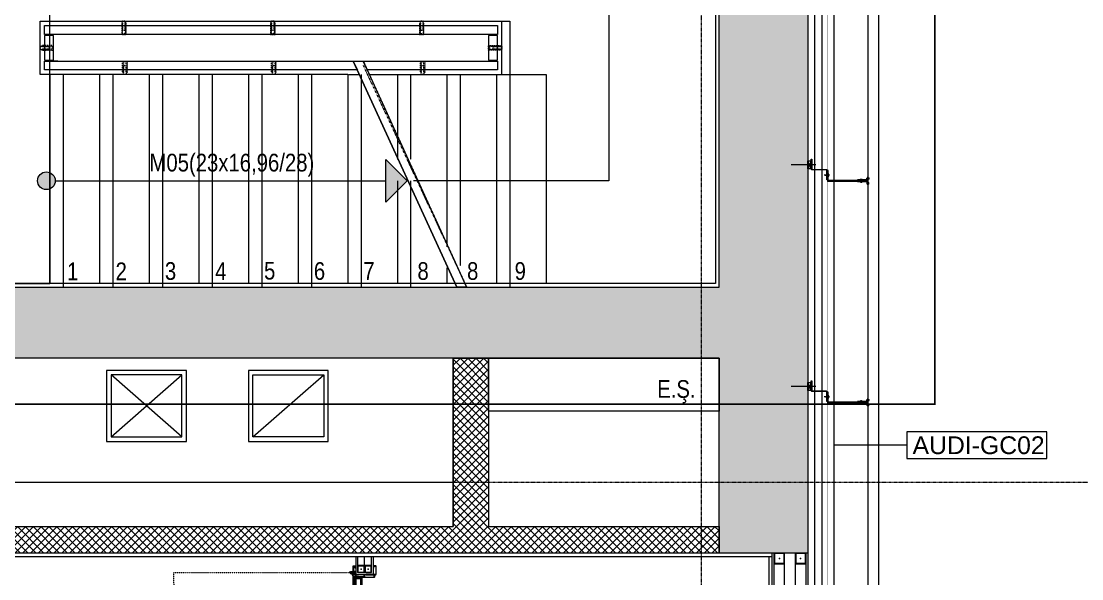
# Model space of a CAD drawing. Extents: x -1439 to 23780, y -1362 to 4476.
# Drawn here: x 10284 to 10882, y 2351 to 2665 of the extents above; entities that cross this region are included whole.
import ezdxf
from ezdxf.enums import TextEntityAlignment as Align

# ---------------------------------------------------------------- set-up
doc = ezdxf.new("R2010")
doc.units = 0
doc.header["$MEASUREMENT"] = 0
for name, pattern in [('Audi$0$DASHDOT2', [0.5, 0.25, -0.125, 0, -0.125]), ('Audi$0$DOT2', [0.125, 0, -0.125]), ('Audi$0$HIDDEN', [0.375, 0.25, -0.125]), ('Audi$0$HIDDEN2', [4.7625, 3.175, -1.5875])]:
    doc.linetypes.add(name, pattern=pattern)
doc.layers.get('0').update_dxf_attribs({"color": 9, "lineweight": 9})
for name, color, linetype, lineweight in [('Audi$0$00', 8, 'Continuous', 9), ('Audi$0$01', 8, 'Continuous', 9), ('Audi$0$06B', 8, 'Continuous', 9), ('Audi$0$06C', 8, 'Continuous', 9), ('Audi$0$06D', 8, 'Continuous', 9), ('Audi$0$09W', 8, 'Continuous', 9), ('Audi$0$10', 8, 'Continuous', 9), ('Audi$0$11', 8, 'Continuous', 9), ('Audi$0$14', 8, 'Continuous', 9), ('Audi$0$19', 8, 'Continuous', 9), ('Audi$0$19D', 8, 'Audi$0$DOT2', 9), ('Audi$0$20', 8, 'Audi$0$DOT2', 9), ('Audi$0$21', 8, 'Continuous', 9), ('Audi$0$22', 8, 'Continuous', 9), ('Audi$0$24', 8, 'Audi$0$DASHDOT2', 9), ('Audi$0$33', 8, 'Audi$0$BATTING', 9), ('Audi$0$35', 8, 'Continuous', 9)]:
    doc.layers.add(name, color=color, linetype=linetype, lineweight=lineweight)
doc.styles.add('Audi$0$Arial', font='arial.ttf', dxfattribs={"height": 2.5})
doc.styles.add('Audi$0$MuuM_TEXT-STANDART', font='ARIALN.TTF')
doc.linetypes.add('Audi$0$BATTING', pattern='A,0.0001,-0.1,[134,ltypeshp.shx,S=0.1,R=0,X=-0.1,Y=0],-0.2,[134,ltypeshp.shx,S=0.1,R=180,X=0.1,Y=0],-0.1', length=0.4001)

# ---------------------------------------------------------------- blocks, each defined once
blk = doc.blocks.new('Audi$0$0_wallno')
blk.add_lwpolyline([(-7.84, 1.5), (7.94, 1.5), (7.94, -1.5), (-7.84, -1.5)], close=True)
blk.add_lwpolyline([(7.94, 0), (16.13, 0)])
at = {"style": 'Audi$0$Arial'}
blk.add_attdef('GENISLIK', text='', height=2, dxfattribs=at).set_placement((8.44, 0), align=Align.BOTTOM_LEFT)
blk.add_attdef('DUVARNO', text='', height=2, dxfattribs=at).set_placement((0, 0), align=Align.MIDDLE_CENTER)
blk.add_attdef('YUKSEKLIK', text='', height=2, dxfattribs=at).set_placement((8.44, -0.5), align=Align.TOP_LEFT)
blk = doc.blocks.new('Audi$0$p-lama profili')
at = {"layer": 'Audi$0$20', "linetype": 'Audi$0$HIDDEN', "ltscale": 0.5}
blk.add_lwpolyline([(0.75, -0.45), (-0.75, -0.45), (-0.75, -6.5), (-1.25, -6.5), (-1.25, -0.45), (-1.25, -0.45), (-1.25, 0), (1.25, 0), (1.25, -0.45), (1.25, -0.45), (1.25, -6.5), (0.75, -6.5), (0.75, -0.45)], dxfattribs=at)
blk.add_lwpolyline([(-0.75, -2.5), (0.75, -2.5), (0.75, -7.5), (-0.75, -7.5)], close=True, dxfattribs=at)
blk = doc.blocks.new('Audi$0$gr-p-barel kilitli kapı kolu')
at = {"flags": 128}
for points in [[(-0.9, 0.8), (-0.9, 4.9), (-11.7, 4.9), (-11.7, 6.7), (0.9, 6.7), (0.9, 0.8)], [(-0.8, 5), (0.8, 6.6)]]:
    blk.add_lwpolyline(points, dxfattribs=at)
blk.add_lwpolyline([(-2.75, 0), (-2.75, 0.7), (2.75, 0.7), (2.75, 0)])
blk.add_lwpolyline([(-1.3, 0.7), (1.3, 0.7), (1.3, 0.8), (-1.3, 0.8)], close=True)
blk = doc.blocks.new('Audi$0$prf-scr2')
at = {"linetype": 'Audi$0$DOT2', "ltscale": 10}
blk.add_line((0, 0.19), (0, -1.06), dxfattribs=at)
for p, q in [((0.09, -0.24), (-0.09, -0.2)), ((-0.09, -0.24), (0.09, -0.28)), ((0.09, -0.32), (-0.09, -0.28)), ((-0.09, -0.32), (0.09, -0.36)), ((0.09, -0.4), (-0.09, -0.36)), ((-0.09, -0.4), (0.09, -0.44)), ((0.09, -0.48), (-0.09, -0.44)), ((-0.09, -0.48), (0.09, -0.52)), ((0.09, -0.56), (-0.09, -0.52)), ((-0.09, -0.56), (0.09, -0.6)), ((0.09, -0.64), (-0.09, -0.6)), ((-0.09, -0.64), (0.09, -0.68)), ((0.09, -0.72), (-0.09, -0.68)), ((-0.09, -0.72), (0.09, -0.76)), ((0.06, -0.84), (-0.08, -0.76)), ((-0.07, -0.8), (0.06, -0.84)), ((0.09, -0.17), (0, -0.15)), ((0, -0.18), (0.09, -0.2))]:
    blk.add_line(p, q)
blk.add_lwpolyline([(0.23, 0), (-0.23, 0), (-0.23, -0.01), (-0.12, -0.14), (0.12, -0.14), (0.23, -0.01), (0.23, 0)], close=True)
for points in [[(0.23, -0.01), (-0.23, -0.01)], [(-0.09, -0.14), (-0.09, -0.2), (-0.12, -0.22), (-0.12, -0.23), (-0.09, -0.24), (-0.09, -0.28), (-0.12, -0.3), (-0.12, -0.31), (-0.09, -0.32), (-0.09, -0.36), (-0.12, -0.38), (-0.12, -0.39), (-0.09, -0.4), (-0.09, -0.44), (-0.12, -0.46), (-0.12, -0.46), (-0.09, -0.48), (-0.09, -0.52), (-0.12, -0.54), (-0.12, -0.54), (-0.09, -0.56), (-0.09, -0.6), (-0.12, -0.62), (-0.12, -0.62), (-0.09, -0.64), (-0.09, -0.68), (-0.12, -0.69), (-0.12, -0.7), (-0.09, -0.72), (-0.09, -0.73), (-0.08, -0.76), (-0.1, -0.77), (-0.1, -0.78), (-0.07, -0.8), (-0.01, -0.94), (0, -0.95), (0.01, -0.94), (0.08, -0.76), (0.09, -0.76), (0.12, -0.74), (0.12, -0.73), (0.09, -0.72), (0.09, -0.68), (0.12, -0.66), (0.12, -0.66), (0.09, -0.64), (0.09, -0.6), (0.12, -0.58), (0.12, -0.58), (0.09, -0.56), (0.09, -0.52), (0.12, -0.5), (0.12, -0.5), (0.09, -0.48), (0.09, -0.44), (0.12, -0.43), (0.12, -0.42), (0.09, -0.4), (0.09, -0.36), (0.12, -0.35), (0.12, -0.34), (0.09, -0.32), (0.09, -0.28), (0.12, -0.27), (0.12, -0.26), (0.09, -0.24), (0.09, -0.2), (0.12, -0.19), (0.12, -0.18), (0.09, -0.17), (0.09, -0.14)]]:
    blk.add_lwpolyline(points)
blk = doc.blocks.new('Audi$0$K-SAC-01')
at = {"layer": 'Audi$0$10'}
for points in [[(-4.6, 11.2, -0.414214), (-4.5, 11.3), (-0.1, 11.3, -0.414214), (0, 11.2), (0, 5.9), (0.2, 5.9), (0.2, 11.2, 0.414214), (-0.1, 11.5), (-4.5, 11.5, 0.414214), (-4.8, 11.2), (-4.8, 10.3, 0.414214), (-4.5, 10), (-3.4, 10), (-3.4, 10.2), (-4.5, 10.2, -0.414214), (-4.6, 10.3)], [(0.2, 10.3, -0.414214), (0.5, 10.6), (1.5, 10.6, -0.414214), (1.8, 10.3), (1.8, 3.9, -0.414214), (1.5, 3.6, -0.414214), (1.2, 3.9), (1.2, 4.8), (0.2, 4.8), (0.2, -1.2, -0.414214), (-0.1, -1.5), (-4.5, -1.5, -0.414214), (-4.8, -1.2), (-4.8, -0.3, -0.414214), (-4.5, 0), (-3.4, 0), (-3.4, -0.2), (-4.5, -0.2, 0.414214), (-4.6, -0.3), (-4.6, -1.2, 0.414214), (-4.5, -1.3), (-0.1, -1.3, 0.414214), (0, -1.2), (0, 5), (1.4, 5), (1.4, 3.9, 0.414214), (1.5, 3.8, 0.414214), (1.6, 3.9), (1.6, 10.3, 0.414214), (1.5, 10.4), (0.5, 10.4, 0.414214), (0.4, 10.3), (0.4, 9.4), (0.2, 9.4)], [(99.8, 10.3, 0.414214), (99.5, 10.6), (98.5, 10.6, 0.414214), (98.2, 10.3), (98.2, 3.9, 0.414214), (98.5, 3.6, 0.414214), (98.8, 3.9), (98.8, 4.8), (99.8, 4.8), (99.8, -1.2, 0.414214), (100.1, -1.5), (104.5, -1.5, 0.414214), (104.8, -1.2), (104.8, -0.3, 0.414214), (104.5, 0), (103.4, 0), (103.4, -0.2), (104.5, -0.2, -0.414214), (104.6, -0.3), (104.6, -1.2, -0.414214), (104.5, -1.3), (100.1, -1.3, -0.414214), (100, -1.2), (100, 5), (98.6, 5), (98.6, 3.9, -0.414214), (98.5, 3.8, -0.414214), (98.4, 3.9), (98.4, 10.3, -0.414214), (98.5, 10.4), (99.5, 10.4, -0.414214), (99.6, 10.3), (99.6, 9.4), (99.8, 9.4)], [(104.6, 11.2, 0.414214), (104.5, 11.3), (100.1, 11.3, 0.414214), (100, 11.2), (100, 5.9), (99.8, 5.9), (99.8, 11.2, -0.414214), (100.1, 11.5), (104.5, 11.5, -0.414214), (104.8, 11.2), (104.8, 10.3, -0.414214), (104.5, 10), (103.4, 10), (103.4, 10.2), (104.5, 10.2, 0.414214), (104.6, 10.3)], [(-0.38, -2.01), (1, -1.37), (1, 1.5), (1.2, 1.5), (1.2, -1.5), (-0.27, -2.18, -14.796002)]]:
    blk.add_lwpolyline(points, format="xyb", close=True, dxfattribs=at)
for points in [[(98.8, 0.15), (98.8, 2.15), (99.1, 2.15), (99.1, 3.19), (1.5, 3.19), (1.5, 2.15), (1.8, 2.15), (1.8, 0.15), (1.5, 0.15), (1.5, 1.85), (1.2, 1.85), (1.2, 3.49), (99.4, 3.49), (99.4, 1.85), (99.1, 1.85), (99.1, 0.15)], [(98.8, 2.15), (98.8, 0.15), (99.4, 0.15), (99.4, -1.5), (1.2, -1.5), (1.2, 0.15), (1.8, 0.15), (1.8, 2.15), (2.1, 2.15), (2.1, -0.15), (1.5, -0.15), (1.5, -1.2), (99.1, -1.2), (99.1, -0.15), (98.5, -0.15), (98.5, 2.15), (98.8, 2.15)]]:
    blk.add_lwpolyline(points, dxfattribs=at)
for points in [[(2.1, 3), (8.1, 3), (8.1, -1), (2.1, -1)], [(2.4, 2.7), (7.8, 2.7), (7.8, -0.7), (2.4, -0.7)], [(98.5, 3), (92.5, 3), (92.5, -1), (98.5, -1)], [(98.2, 2.7), (92.8, 2.7), (92.8, -0.7), (98.2, -0.7)]]:
    blk.add_lwpolyline(points, close=True, dxfattribs=at)
blk.add_circle((-0.95, -2.5), 0.55, dxfattribs=at)
at = {"layer": 'Audi$0$20', "linetype": 'Audi$0$HIDDEN'}
for points in [[(-0.2, -1.3), (-0.2, 0), (-1.7, 0), (-1.7, -1.3)], [(-0.4, -1.99), (-0.4, -0.2), (-1.5, -0.2), (-1.5, -1.99)]]:
    blk.add_lwpolyline(points, dxfattribs=at)
at = {"layer": 'Audi$0$20'}
blk.add_lwpolyline([(-0.95, -2.5), (-0.95, -102.85)], dxfattribs=at)
blk.add_arc((-0.95, -2.5), 100.35, 270, 1.51314, dxfattribs=at)
at = {"layer": 'Audi$0$06B'}
blk.add_blockref('Audi$0$gr-p-barel kilitli kapı kolu', (91.4, 3.51), dxfattribs=at)
at = {"layer": 'Audi$0$06B', "xscale": -1, "rotation": 180}
blk.add_blockref('Audi$0$gr-p-barel kilitli kapı kolu', (91.4, -1.51), dxfattribs=at)
at = {"layer": 'Audi$0$10', "xscale": -1, "rotation": 90}
blk.add_blockref('Audi$0$prf-scr2', (1.5, 1), dxfattribs=at)
at = {"layer": 'Audi$0$10', "rotation": 270}
blk.add_blockref('Audi$0$prf-scr2', (99.1, 1.22), dxfattribs=at)
blk = doc.blocks.new('Audi$0$p- alum kaplama profil')
at = {"lineweight": 13}
blk.add_lwpolyline([(7.12, 12.59), (7.12, 26.49)], dxfattribs=at)
at = {"lineweight": 18}
blk.add_lwpolyline([(4.09, 6.16), (-1.41, 6.16), (-1.41, 6.46), (4.09, 6.46, 0.414214), (4.29, 6.66), (4.29, 14.66, -0.414214), (4.79, 15.16), (10.29, 15.16), (10.29, 14.86), (4.79, 14.86, 0.414214), (4.59, 14.66), (4.59, 6.66, -0.414214)], format="xyb", close=True, dxfattribs=at)
at = {"lineweight": 5}
blk.add_lwpolyline([(9.44, 15.16), (4.79, 15.16), (4.79, 17.16), (9.44, 17.16)], close=True, dxfattribs=at)
for points in [[(4.79, 15.16), (9.44, 17.16)], [(9.44, 15.16), (4.79, 17.16)]]:
    blk.add_lwpolyline(points, dxfattribs=at)
blk.add_lwpolyline([(-2.06, 5.56), (-2.06, -2.34), (-2.06, -15.69), (-1.66, -15.69), (-1.66, -2.34), (-1.66, 5.56), (-1.66, 5.56), (-1.66, 5.57), (-1.66, 5.57), (-1.66, 5.58), (-1.66, 5.58), (-1.65, 5.59), (-1.65, 5.59), (-1.65, 5.59), (-1.65, 5.6), (-1.65, 5.6), (-1.64, 5.61), (-1.64, 5.61), (-1.64, 5.62), (-1.64, 5.62), (-1.63, 5.62), (-1.63, 5.63), (-1.63, 5.63), (-1.62, 5.63), (-1.62, 5.64), (-1.61, 5.64), (-1.61, 5.64), (-1.61, 5.64), (-1.6, 5.65), (-1.6, 5.65), (-1.59, 5.65), (-1.59, 5.65), (-1.58, 5.65), (-1.58, 5.65), (-1.57, 5.66), (-1.57, 5.66), (-1.56, 5.66), (-1.56, 5.66), (3.94, 5.66), (3.94, 6.06), (-1.56, 6.06), (-1.58, 6.06), (-1.61, 6.05), (-1.63, 6.05), (-1.66, 6.05), (-1.68, 6.04), (-1.7, 6.03), (-1.73, 6.03), (-1.75, 6.02), (-1.77, 6.01), (-1.79, 6), (-1.82, 5.99), (-1.84, 5.97), (-1.86, 5.96), (-1.88, 5.94), (-1.89, 5.93), (-1.91, 5.91), (-1.93, 5.89), (-1.95, 5.87), (-1.96, 5.85), (-1.97, 5.83), (-1.99, 5.81), (-2, 5.79), (-2.01, 5.77), (-2.02, 5.75), (-2.03, 5.72), (-2.04, 5.7), (-2.04, 5.68), (-2.05, 5.65), (-2.05, 5.63), (-2.06, 5.61), (-2.06, 5.58)], close=True)
blk.add_lwpolyline([(-1.66, -2.34), (-2.06, -2.34)])
for points in [[(-2.36, -10.84), (-2.36, -16.39), (-2.36, -16.39, -0.414214), (-2.51, -16.54), (-2.51, -16.54), (-4.06, -16.54), (-4.06, -16.84), (-2.51, -16.84), (-2.51, -16.84, 0.414214), (-2.06, -16.39), (-2.06, -10.84)], [(-1.36, -10.84), (-1.66, -10.84), (-1.66, -16.39, 0.414214), (-1.21, -16.84), (-1.21, -16.84), (0.34, -16.84), (0.34, -16.54), (-1.21, -16.54), (-1.21, -16.54, -0.414214), (-1.36, -16.39), (-1.36, -16.39)]]:
    blk.add_lwpolyline(points, format="xyb", close=True)
for points in [[(1.61, 6.87, -10), (0.98, 6.96, -10)], [(1.56, 7.05, -10), (1.02, 7.13, -10)], [(1.05, 6.91, -10), (1.29, 7.56, -10)], [(1.05, 5.83, -10), (1.05, 6.01, -10)], [(1.29, 4.93, -10), (1.29, 7.8, -10)], [(1.53, 6.82, -10), (1.29, 7.56, -10)], [(1.29, 6.16, -10), (1.29, 6.26, -10)], [(0.67, 5.66, -10), (1.91, 5.66, -10)], [(0.67, 5.66, -10), (0.67, 5.64, -10), (0.67, 5.62, -10), (0.67, 5.6, -10), (0.68, 5.58, -10), (0.68, 5.56, -10), (0.69, 5.54, -10), (0.69, 5.52, -10), (0.7, 5.5, -10), (0.7, 5.48, -10), (0.71, 5.46, -10), (0.72, 5.45, -10), (0.73, 5.43, -10), (0.74, 5.41, -10), (0.75, 5.4, -10), (0.76, 5.38, -10), (0.77, 5.36, -10), (0.79, 5.35, -10), (0.8, 5.33, -10), (0.81, 5.32, -10), (0.83, 5.31, -10), (0.84, 5.29, -10), (0.86, 5.28, -10), (0.87, 5.27, -10), (0.89, 5.26, -10), (0.91, 5.25, -10), (0.92, 5.24, -10), (0.94, 5.23, -10), (0.96, 5.22, -10), (0.98, 5.21, -10), (1, 5.21, -10), (1.02, 5.2, -10), (1.03, 5.2, -10)], [(0.96, 5.66, -10), (0.97, 5.66, -10), (0.97, 5.66, -10), (0.97, 5.66, -10), (0.98, 5.66, -10), (0.98, 5.66, -10), (0.99, 5.66, -10), (0.99, 5.66, -10), (1, 5.66, -10), (1, 5.67, -10), (1, 5.67, -10), (1.01, 5.67, -10), (1.01, 5.67, -10), (1.01, 5.67, -10), (1.02, 5.68, -10), (1.02, 5.68, -10), (1.02, 5.68, -10), (1.03, 5.69, -10), (1.03, 5.69, -10), (1.03, 5.69, -10), (1.04, 5.7, -10), (1.04, 5.7, -10), (1.04, 5.7, -10), (1.04, 5.71, -10), (1.04, 5.71, -10), (1.05, 5.72, -10), (1.05, 5.72, -10), (1.05, 5.72, -10), (1.05, 5.73, -10), (1.05, 5.73, -10), (1.05, 5.74, -10), (1.05, 5.74, -10), (1.05, 5.75, -10)], [(1.33, 5.85, -10), (0.98, 5.88, -10)], [(1.03, 5.2, -10), (1.04, 5.2, -10), (1.05, 5.19, -10), (1.05, 5.19, -10), (1.06, 5.19, -10), (1.06, 5.19, -10), (1.07, 5.19, -10), (1.07, 5.19, -10), (1.08, 5.19, -10), (1.08, 5.19, -10), (1.09, 5.19, -10), (1.09, 5.18, -10), (1.1, 5.18, -10), (1.1, 5.18, -10), (1.11, 5.18, -10), (1.11, 5.18, -10), (1.12, 5.18, -10), (1.12, 5.18, -10), (1.13, 5.18, -10), (1.13, 5.18, -10), (1.14, 5.18, -10), (1.15, 5.18, -10), (1.15, 5.18, -10), (1.16, 5.17, -10), (1.16, 5.17, -10), (1.17, 5.17, -10), (1.17, 5.17, -10), (1.18, 5.17, -10), (1.18, 5.17, -10), (1.19, 5.17, -10), (1.19, 5.17, -10), (1.2, 5.17, -10), (1.2, 5.17, -10)], [(1.05, 5.75, -10), (1.05, 5.83, -10)], [(1.2, 5.17, -10), (1.2, 5.2, -10)], [(1.38, 5.2, -10), (1.2, 5.2, -10)], [(1.38, 5.17, -10), (1.38, 5.2, -10)], [(1.38, 5.17, -10), (1.38, 5.17, -10), (1.39, 5.17, -10), (1.39, 5.17, -10), (1.4, 5.17, -10), (1.41, 5.17, -10), (1.41, 5.17, -10), (1.42, 5.17, -10), (1.42, 5.17, -10), (1.43, 5.17, -10), (1.43, 5.18, -10), (1.44, 5.18, -10), (1.44, 5.18, -10), (1.45, 5.18, -10), (1.45, 5.18, -10), (1.46, 5.18, -10), (1.46, 5.18, -10), (1.47, 5.18, -10), (1.47, 5.18, -10), (1.48, 5.18, -10), (1.48, 5.18, -10), (1.49, 5.18, -10), (1.5, 5.19, -10), (1.5, 5.19, -10), (1.51, 5.19, -10), (1.51, 5.19, -10), (1.52, 5.19, -10), (1.52, 5.19, -10), (1.53, 5.19, -10), (1.53, 5.19, -10), (1.54, 5.19, -10), (1.54, 5.2, -10), (1.55, 5.2, -10)], [(1.53, 5.75, -10), (1.53, 5.92, -10)], [(1.53, 5.75, -10), (1.53, 5.74, -10), (1.53, 5.74, -10), (1.53, 5.73, -10), (1.53, 5.73, -10), (1.53, 5.72, -10), (1.54, 5.72, -10), (1.54, 5.72, -10), (1.54, 5.71, -10), (1.54, 5.71, -10), (1.54, 5.7, -10), (1.54, 5.7, -10), (1.55, 5.7, -10), (1.55, 5.69, -10), (1.55, 5.69, -10), (1.55, 5.69, -10), (1.56, 5.68, -10), (1.56, 5.68, -10), (1.56, 5.68, -10), (1.57, 5.67, -10), (1.57, 5.67, -10), (1.58, 5.67, -10), (1.58, 5.67, -10), (1.58, 5.67, -10), (1.59, 5.66, -10), (1.59, 5.66, -10), (1.6, 5.66, -10), (1.6, 5.66, -10), (1.6, 5.66, -10), (1.61, 5.66, -10), (1.61, 5.66, -10), (1.62, 5.66, -10), (1.62, 5.66, -10)], [(1.55, 5.2, -10), (1.57, 5.2, -10), (1.59, 5.21, -10), (1.6, 5.21, -10), (1.62, 5.22, -10), (1.64, 5.23, -10), (1.66, 5.24, -10), (1.68, 5.25, -10), (1.69, 5.26, -10), (1.71, 5.27, -10), (1.73, 5.28, -10), (1.74, 5.29, -10), (1.76, 5.31, -10), (1.77, 5.32, -10), (1.78, 5.33, -10), (1.8, 5.35, -10), (1.81, 5.36, -10), (1.82, 5.38, -10), (1.83, 5.4, -10), (1.84, 5.41, -10), (1.85, 5.43, -10), (1.86, 5.45, -10), (1.87, 5.46, -10), (1.88, 5.48, -10), (1.89, 5.5, -10), (1.89, 5.52, -10), (1.9, 5.54, -10), (1.9, 5.56, -10), (1.9, 5.58, -10), (1.91, 5.6, -10), (1.91, 5.62, -10), (1.91, 5.64, -10), (1.91, 5.66, -10)], [(-3.84, -17.04, 0), (-3.81, -17.07, 0), (-3.78, -17.1, 0), (-3.75, -17.12, 0), (-3.72, -17.15, 0), (-3.69, -17.17, 0), (-3.66, -17.19, 0), (-3.62, -17.21, 0), (-3.59, -17.23, 0), (-3.55, -17.24, 0), (-3.52, -17.26, 0), (-3.48, -17.27, 0), (-3.44, -17.28, 0), (-3.4, -17.28, 0), (-3.36, -17.29, 0), (-3.32, -17.29, 0), (-3.29, -17.29, 0), (-3.25, -17.29, 0), (-3.21, -17.29, 0), (-3.17, -17.28, 0), (-3.13, -17.28, 0), (-3.09, -17.27, 0), (-3.06, -17.26, 0), (-3.02, -17.24, 0), (-2.98, -17.23, 0), (-2.95, -17.21, 0), (-2.91, -17.19, 0), (-2.88, -17.17, 0), (-2.85, -17.15, 0), (-2.82, -17.12, 0), (-2.79, -17.1, 0), (-2.76, -17.07, 0), (-2.73, -17.04, 0)], [(-3.29, -17.04, 0), (-3.84, -17.04, 0)], [(-2.85, -16.54, 0), (-2.86, -16.51, 0), (-2.87, -16.47, 0), (-2.89, -16.44, 0), (-2.91, -16.41, 0), (-2.93, -16.38, 0), (-2.96, -16.35, 0), (-2.98, -16.33, 0), (-3.01, -16.31, 0), (-3.04, -16.29, 0), (-3.07, -16.27, 0), (-3.11, -16.25, 0), (-3.14, -16.24, 0), (-3.18, -16.23, 0), (-3.21, -16.22, 0), (-3.25, -16.22, 0), (-3.29, -16.22, 0), (-3.32, -16.22, 0), (-3.36, -16.22, 0), (-3.39, -16.23, 0), (-3.43, -16.24, 0), (-3.46, -16.25, 0), (-3.5, -16.27, 0), (-3.53, -16.29, 0), (-3.56, -16.31, 0), (-3.59, -16.33, 0), (-3.61, -16.35, 0), (-3.64, -16.38, 0), (-3.66, -16.41, 0), (-3.68, -16.44, 0), (-3.7, -16.47, 0), (-3.71, -16.51, 0), (-3.73, -16.54, 0)], [(-3.29, -16.54, 0), (-3.73, -16.54, 0)], [(-3.29, -16.54, 0), (-3.55, -16.54, 0)], [(-3.55, -16.54, 0), (-3.29, -16.54, 0)], [(-3.55, -17.04, 0), (-3.55, -16.54, 0)], [(-3.29, -17.54, 0), (-3.29, -16.04, 0)], [(-3.29, -16.54, 0), (-2.85, -16.54, 0)], [(-3.29, -16.54, 0), (-3.03, -16.54, 0)], [(-3.03, -16.54, 0), (-3.29, -16.54, 0)], [(-3.29, -17.04, 0), (-2.73, -17.04, 0)], [(-3.03, -17.04, 0), (-3.03, -16.54, 0)], [(-2.86, -13.04, 0), (-0.86, -13.04, 0)], [(-2.36, -12.52, 0), (-2.4, -12.53, 0), (-2.43, -12.56, 0), (-2.47, -12.58, 0), (-2.5, -12.6, 0), (-2.53, -12.63, 0), (-2.56, -12.66, 0), (-2.59, -12.69, 0), (-2.61, -12.73, 0), (-2.63, -12.76, 0), (-2.65, -12.8, 0), (-2.67, -12.84, 0), (-2.68, -12.88, 0), (-2.69, -12.92, 0), (-2.7, -12.96, 0), (-2.71, -13, 0), (-2.71, -13.04, 0), (-2.71, -13.08, 0), (-2.7, -13.13, 0), (-2.69, -13.17, 0), (-2.68, -13.21, 0), (-2.67, -13.25, 0), (-2.65, -13.28, 0), (-2.63, -13.32, 0), (-2.61, -13.36, 0), (-2.59, -13.39, 0), (-2.56, -13.42, 0), (-2.53, -13.45, 0), (-2.5, -13.48, 0), (-2.47, -13.51, 0), (-2.43, -13.53, 0), (-2.4, -13.55, 0), (-2.36, -13.57, 0)], [(-2.36, -13.04, 0), (-2.36, -12.52, 0)], [(-2.36, -13.04, 0), (-2.36, -12.73, 0)], [(-2.36, -12.73, 0), (-2.36, -13.04, 0)], [(-1.36, -12.73, 0), (-2.36, -12.73, 0)], [(-2.36, -13.04, 0), (-2.36, -13.36, 0)], [(-2.36, -13.04, 0), (-2.36, -13.57, 0)], [(-2.36, -13.36, 0), (-2.36, -13.04, 0)], [(-1.36, -13.36, 0), (-2.36, -13.36, 0)], [(-1.36, -13.04, 0), (-1.36, -12.37, 0)], [(-1.36, -13.72, 0), (-1.32, -13.68, 0), (-1.29, -13.65, 0), (-1.26, -13.61, 0), (-1.23, -13.58, 0), (-1.2, -13.54, 0), (-1.18, -13.5, 0), (-1.16, -13.45, 0), (-1.14, -13.41, 0), (-1.12, -13.37, 0), (-1.1, -13.32, 0), (-1.09, -13.28, 0), (-1.08, -13.23, 0), (-1.07, -13.18, 0), (-1.06, -13.14, 0), (-1.06, -13.09, 0), (-1.06, -13.04, 0), (-1.06, -12.99, 0), (-1.06, -12.95, 0), (-1.07, -12.9, 0), (-1.08, -12.85, 0), (-1.09, -12.81, 0), (-1.1, -12.76, 0), (-1.12, -12.72, 0), (-1.14, -12.67, 0), (-1.16, -12.63, 0), (-1.18, -12.59, 0), (-1.2, -12.55, 0), (-1.23, -12.51, 0), (-1.26, -12.47, 0), (-1.29, -12.43, 0), (-1.32, -12.4, 0), (-1.36, -12.37, 0)], [(-1.36, -13.04, 0), (-1.36, -13.72, 0)], [(-0.56, -17.04, 0), (-1.11, -17.04, 0)], [(0, -17.04, 0), (-0.03, -17.07, 0), (-0.06, -17.1, 0), (-0.09, -17.12, 0), (-0.12, -17.15, 0), (-0.15, -17.17, 0), (-0.18, -17.19, 0), (-0.22, -17.21, 0), (-0.25, -17.23, 0), (-0.29, -17.24, 0), (-0.33, -17.26, 0), (-0.36, -17.27, 0), (-0.4, -17.28, 0), (-0.44, -17.28, 0), (-0.48, -17.29, 0), (-0.52, -17.29, 0), (-0.56, -17.29, 0), (-0.59, -17.29, 0), (-0.63, -17.29, 0), (-0.67, -17.28, 0), (-0.71, -17.28, 0), (-0.75, -17.27, 0), (-0.79, -17.26, 0), (-0.82, -17.24, 0), (-0.86, -17.23, 0), (-0.89, -17.21, 0), (-0.93, -17.19, 0), (-0.96, -17.17, 0), (-0.99, -17.15, 0), (-1.02, -17.12, 0), (-1.05, -17.1, 0), (-1.08, -17.07, 0), (-1.11, -17.04, 0)], [(-1, -16.54, 0), (-0.98, -16.51, 0), (-0.97, -16.47, 0), (-0.95, -16.44, 0), (-0.93, -16.41, 0), (-0.91, -16.38, 0), (-0.88, -16.35, 0), (-0.86, -16.33, 0), (-0.83, -16.31, 0), (-0.8, -16.29, 0), (-0.77, -16.27, 0), (-0.73, -16.25, 0), (-0.7, -16.24, 0), (-0.66, -16.23, 0), (-0.63, -16.22, 0), (-0.59, -16.22, 0), (-0.56, -16.22, 0), (-0.52, -16.22, 0), (-0.48, -16.22, 0), (-0.45, -16.23, 0), (-0.41, -16.24, 0), (-0.38, -16.25, 0), (-0.34, -16.27, 0), (-0.31, -16.29, 0), (-0.28, -16.31, 0), (-0.25, -16.33, 0), (-0.23, -16.35, 0), (-0.2, -16.38, 0), (-0.18, -16.41, 0), (-0.16, -16.44, 0), (-0.14, -16.47, 0), (-0.13, -16.51, 0), (-0.12, -16.54, 0)], [(-0.56, -16.54, 0), (-1, -16.54, 0)], [(-0.56, -16.54, 0), (-0.82, -16.54, 0)], [(-0.82, -16.54, 0), (-0.56, -16.54, 0)], [(-0.82, -17.04, 0), (-0.82, -16.54, 0)], [(-0.56, -17.54, 0), (-0.56, -16.04, 0)], [(-0.56, -16.54, 0), (-0.3, -16.54, 0)], [(-0.56, -16.54, 0), (-0.12, -16.54, 0)], [(-0.3, -16.54, 0), (-0.56, -16.54, 0)], [(-0.56, -17.04, 0), (0, -17.04, 0)], [(-0.3, -17.04, 0), (-0.3, -16.54, 0)]]:
    blk.add_polyline3d(points)
blk = doc.blocks.new('Audi$0$Prf-40x40')
for points in [[(1.5, -2), (-1.5, -2, -0.414214), (-2, -1.5), (-2, 1.5, -0.414214), (-1.5, 2), (1.5, 2, -0.414214), (2, 1.5), (2, -1.5, -0.414214)], [(1.5, -1.7), (-1.5, -1.7, -0.414214), (-1.7, -1.5), (-1.7, 1.5, -0.414214), (-1.5, 1.7), (1.5, 1.7, -0.414214), (1.7, 1.5), (1.7, -1.5, -0.414214)]]:
    blk.add_lwpolyline(points, format="xyb", close=True)
at = {"color": 252}
blk.add_point((0, 0), dxfattribs=at)
blk = doc.blocks.new('Audi$0$prf-60x60')
for points in [[(-2.5, -6), (2.5, -6, 0.414214), (3, -5.5), (3, -0.5, 0.414214), (2.5, 0), (-2.5, 0, 0.414214), (-3, -0.5), (-3, -5.5, 0.414214)], [(-2.5, -5.7), (2.5, -5.7, 0.414214), (2.7, -5.5), (2.7, -0.5, 0.414214), (2.5, -0.3), (-2.5, -0.3, 0.414214), (-2.7, -0.5), (-2.7, -5.5, 0.414214)]]:
    blk.add_lwpolyline(points, format="xyb", close=True)
at = {"color": 252}
blk.add_point((0, -3), dxfattribs=at)

msp = doc.modelspace()

# ---------------------------------------------------------------- hatches: boundary and pattern name
at = {"layer": 'Audi$0$09W'}
h = msp.add_hatch(dxfattribs=at)
h.set_pattern_fill('ANSI33', color=256, scale=25, style=0)
h.paths.add_polyline_path([(10247.5, 2825), (10727.5, 2825), (10727.5, 2365), (10677.5, 2365), (10677.5, 2475), (10287.5, 2475), (10247.5, 2475), (10247.5, 2515), (10677.5, 2515), (10677.5, 2785), (10247.5, 2785)])
h = msp.add_hatch(dxfattribs=at)
h.set_pattern_fill('ANSI37', color=256, scale=25, style=0)
h.paths.add_polyline_path([(10127.5, 2365), (10122.5, 2365), (10122.5, 2380), (10127.5, 2380), (10127.5, 2620), (10122.5, 2620), (10122.5, 2635), (10127.5, 2635), (10142.5, 2635), (10142.5, 2490), (10247.5, 2490), (10247.5, 2475), (10142.5, 2475), (10142.5, 2405), (10247.5, 2405), (10247.5, 2380), (10527.5, 2380), (10527.5, 2475), (10547.5, 2475), (10547.5, 2380), (10677.5, 2380), (10677.5, 2365), (10232.5, 2365), (10232.5, 2390), (10142.5, 2390), (10142.5, 2365)])
at = {"layer": 'Audi$0$19'}
h = msp.add_hatch(color=256, dxfattribs=at)
h.dxf.hatch_style = 1
h.paths.add_polyline_path([(10489.56, 2563), (10489.56, 2587), (10501.58, 2575)])
h = msp.add_hatch(color=256, dxfattribs=at)
h.dxf.hatch_style = 1
edge = h.paths.add_edge_path()
edge.add_arc((10298, 2575), 5, -90, 270)

# ---------------------------------------------------------------- linework, layer by layer
at = {"layer": 'Audi$0$00'}
for points in [[(10247.5, 2380), (10527.5, 2380), (10527.5, 2475), (10547.5, 2475), (10547.5, 2380), (10677.5, 2380), (10677.5, 2365), (10232.5, 2365)], [(10527.5, 2475), (10527.5, 2380)], [(10547.5, 2475), (10547.5, 2380)]]:
    msp.add_lwpolyline(points, dxfattribs=at)
at = {"layer": 'Audi$0$01'}
msp.add_lwpolyline([(10247.5, 2825), (10727.5, 2825), (10727.5, 2365), (10677.5, 2365), (10677.5, 2475), (10287.5, 2475), (10287.5, 2475), (10247.5, 2475), (10247.5, 2515), (10677.5, 2515), (10677.5, 2785), (10247.5, 2785)], close=True, dxfattribs=at)
at = {"layer": 'Audi$0$06B'}
for points in [[(10552.5, 2657.5), (10304.5, 2657.5), (10297, 2657.5), (10297, 2662.5), (10550, 2662.5), (10552.5, 2662.5), (10552.5, 2657.5)], [(10550, 2662.5), (10552.5, 2662.5)], [(10302, 2657), (10297, 2657), (10297, 2643), (10302, 2643), (10302, 2657)], [(10473.45, 2637.5), (10297, 2637.5), (10297, 2637.5), (10297, 2640), (10297, 2642.5), (10471.17, 2642.5), (10473.45, 2637.5)], [(10304.5, 2642.5), (10297, 2642.5)], [(10550, 2642.5), (10552.5, 2642.5), (10552.5, 2637.5), (10479.04, 2637.5), (10476.76, 2642.5), (10550, 2642.5), (10550, 2642.5)]]:
    msp.add_lwpolyline(points, dxfattribs=at)
msp.add_lwpolyline([(10547.5, 2657), (10547.5, 2643), (10552.5, 2643), (10552.5, 2657)], close=True, dxfattribs=at)
at = {"layer": 'Audi$0$06C'}
msp.add_line((10767.5, 2865), (10767.49, 1989.75), dxfattribs=at)
at = {"layer": 'Audi$0$06D'}
for points in [[(10742.5, 1990.05), (10742.5, 2840), (9855, 2840)], [(10735.7, 1998.05), (10735.71, 2833.2), (9855, 2833.25)], [(10547.5, 2475), (10677.5, 2475), (10677.5, 2445), (10547.5, 2445), (10547.5, 2475)], [(10374.5, 2430.5), (10334.5, 2465.5)], [(10334.5, 2430.5), (10374.5, 2465.5)], [(10414.5, 2430.5), (10454.5, 2465.5)], [(10720.5, 2365), (10720.5, 2016.45), (10714.5, 2016.45), (10714.5, 2365)], [(10477.5, 2357.5), (10477.5, 2363)]]:
    msp.add_lwpolyline(points, dxfattribs=at)
for points in [[(10142.5, 2405), (10527.5, 2405), (10527.5, 2475), (10142.5, 2475)], [(10332, 2428), (10377, 2428), (10377, 2468), (10332, 2468)], [(10334.5, 2430.5), (10374.5, 2430.5), (10374.5, 2465.5), (10334.5, 2465.5)], [(10412, 2428), (10457, 2428), (10457, 2468), (10412, 2468)], [(10454.5, 2430.5), (10414.5, 2430.5), (10414.5, 2465.5), (10454.5, 2465.5)]]:
    msp.add_lwpolyline(points, close=True, dxfattribs=at)
at = {"layer": 'Audi$0$10'}
msp.add_line((10761.5, 2859), (10761.5, 1989.75), dxfattribs=at)
at = {"layer": 'Audi$0$10', "const_width": 0.1}
msp.add_lwpolyline([(10738.5, 1990.05), (10738.5, 2836), (9848.37, 2836)], dxfattribs=at)
at = {"layer": 'Audi$0$11'}
for points in [[(10727.5, 2365), (10727.5, 2009.45), (10707.5, 2009.45), (10707.5, 2365)], [(10726.5, 2365), (10726.5, 2010.45), (10708.5, 2010.45), (10708.5, 2365)], [(10472.5, 2363), (10472.5, 2353), (10482.5, 2353), (10482.5, 2363)], [(10473.5, 2363), (10473.5, 2354), (10481.5, 2354), (10481.5, 2363)]]:
    msp.add_lwpolyline(points, dxfattribs=at)
at = {"layer": 'Audi$0$14'}
for points in [[(10245.5, 2783), (10675.5, 2783), (10675.5, 2517), (10245.5, 2517)], [(10232.5, 2365), (10232.5, 2363), (10707.5, 2363), (10707.5, 2365)]]:
    msp.add_lwpolyline(points, dxfattribs=at)
at = {"layer": 'Audi$0$19'}
for points in [[(10312.02, 2725), (10615.25, 2725), (10615.25, 2575), (10505.14, 2575)], [(10471.17, 2642.5), (10476.76, 2642.5), (10535.09, 2515), (10529.5, 2515), (10471.17, 2642.5)], [(10471.17, 2642.5), (10529.5, 2515)], [(10471.17, 2642.5), (10529.5, 2515)], [(10303, 2575), (10489.56, 2575), (10489.56, 2575)]]:
    msp.add_lwpolyline(points, dxfattribs=at)
at = {"layer": 'Audi$0$19', "linetype": 'Continuous'}
for points in [[(10300, 2635), (10294.5, 2635), (10294.5, 2665), (10557.5, 2665)], [(10555, 2635), (10555, 2665)], [(10440, 2635), (10300, 2635), (10300, 2517)], [(10468, 2635), (10328, 2635), (10328, 2517)], [(10356, 2635), (10356, 2517)], [(10384, 2635), (10384, 2517)], [(10412, 2635), (10412, 2517)], [(10440, 2635), (10440, 2517)], [(10468, 2635), (10468, 2517)], [(10468.5, 2635), (10474.55, 2635)], [(10480.14, 2635), (10552, 2635)], [(10496, 2635), (10496, 2586.98)], [(10524, 2635), (10524, 2537.69)], [(10552, 2635), (10552, 2517)], [(10496, 2575), (10496, 2517)], [(10524, 2525.93), (10524, 2517)]]:
    msp.add_lwpolyline(points, dxfattribs=at)
at = {"layer": 'Audi$0$19'}
msp.add_lwpolyline([(10489.56, 2563), (10489.56, 2587), (10501.58, 2575)], close=True, dxfattribs=at)
msp.add_circle((10298, 2575), 5, dxfattribs=at)
msp.add_circle((10298, 2575), 5, dxfattribs=at)
at = {"layer": 'Audi$0$19D', "linetype": 'Audi$0$HIDDEN'}
for points in [[(10555, 2665), (10559.5, 2665), (10559.5, 2515)], [(10476.76, 2642.5), (10535.09, 2515)], [(10307.5, 2635), (10307.5, 2515)], [(10335.5, 2635), (10335.5, 2515)], [(10363.5, 2635), (10363.5, 2515)], [(10391.5, 2635), (10391.5, 2515)], [(10419.5, 2635), (10419.5, 2515)], [(10447.5, 2635), (10447.5, 2515)], [(10475.5, 2635), (10475.5, 2515)], [(10503.5, 2635), (10503.5, 2586.98)], [(10531.5, 2635), (10531.5, 2526.98)], [(10503.5, 2575), (10503.5, 2515)]]:
    msp.add_lwpolyline(points, dxfattribs=at)
at = {"layer": 'Audi$0$19D'}
msp.add_lwpolyline([(10476.76, 2640), (10535.09, 2515)], dxfattribs=at)
at = {"layer": 'Audi$0$21', "linetype": 'Audi$0$HIDDEN2', "ltscale": 0.1, "const_width": 1}
msp.add_lwpolyline([(10092.2, 2881.81), (10799.19, 2881.81), (10799.19, 2449.05), (10092.2, 2449.05)], close=True, dxfattribs=at)
at = {"layer": 'Audi$0$24'}
for points in [[(10667.5, 195), (10667.5, 4035)], [(6827.5, 2405), (11027.5, 2405)]]:
    msp.add_lwpolyline(points, dxfattribs=at)
at = {"layer": 'Audi$0$33', "ltscale": 0.4}
msp.add_lwpolyline([(10731.5, 2000.27), (10731.5, 2829), (9855, 2829)], dxfattribs=at)
at = {"layer": 'Audi$0$35'}
msp.add_lwpolyline([(7909.5, 2803), (8525.5, 2803), (8525.5, 2363), (10472.5, 2363), (10472.5, 2240), (9967.4, 2240), (10004.84, 1897.89, 0.099521), (7703.07, 1167.17)], format="xyb", dxfattribs=at)
msp.add_lwpolyline([(10300, 2517), (10300, 2635), (10300, 2635), (10300, 2783), (10245.5, 2783), (10245.5, 2803), (10009.5, 2803), (10009.5, 2637), (10014.5, 2637), (10014.5, 2618), (10009.5, 2618), (10009.5, 2382), (10014.5, 2382), (10014.5, 2363), (10120.5, 2363), (10120.5, 2382), (10125.5, 2382), (10125.5, 2618), (10120.5, 2618), (10120.5, 2637), (10144.5, 2637), (10144.5, 2492), (10245.5, 2492), (10245.5, 2517)], close=True, dxfattribs=at)
msp.add_lwpolyline([(10552, 2635), (10580, 2635), (10580, 2517)], dxfattribs=at)
msp.add_lwpolyline([(10482.5, 2046.82), (10482.5, 2253), (10472.5, 2253), (10472.5, 2353), (10482.5, 2353), (10482.5, 2363), (10705.5, 2363), (10705.5, 2049.58, 0.008933), (10482.5, 2046.82)], format="xyb", close=True, dxfattribs=at)

# ---------------------------------------------------------------- block references
at = {"xscale": -1}
for p, rotation in [((10341.75, 2657.5), 180), ((10425.75, 2657.5), 180), ((10509.75, 2657.5), 180), ((10302, 2650), 270)]:
    msp.add_blockref('Audi$0$p-lama profili', p, dxfattribs=dict(at, rotation=rotation))
for name, p, rotation in [('Audi$0$p-lama profili', (10547.5, 2650), 90), ('Audi$0$K-SAC-01', (10472.5, 2353), 270)]:
    msp.add_blockref(name, p, dxfattribs=dict(rotation=rotation))
for p in [(10342.25, 2642.5), (10426.25, 2642.5), (10510.25, 2642.5)]:
    msp.add_blockref('Audi$0$p-lama profili', p)
at = {"layer": 'Audi$0$10'}
for name, p, rotation in [('Audi$0$p- alum kaplama profil', (10744.66, 2576.86), 90), ('Audi$0$p- alum kaplama profil', (10744.66, 2451.86), 90), ('Audi$0$prf-60x60', (10714.5, 2362), 270), ('Audi$0$prf-60x60', (10726.5, 2362), 270)]:
    msp.add_blockref(name, p, dxfattribs=dict(at, rotation=rotation))
at = {"layer": 'Audi$0$10', "xscale": -1, "rotation": 90}
for p in [(10475.5, 2356), (10479.5, 2356)]:
    msp.add_blockref('Audi$0$Prf-40x40', p, dxfattribs=at)
at = {"layer": 'Audi$0$22'}
ref = msp.add_blockref('Audi$0$0_wallno', (10823.16, 2425.83), dxfattribs=dict(at, xscale=-5, yscale=5, zscale=5))
ref.add_attrib('DUVARNO', 'AUDI-GC02', dxfattribs={"layer": '0', "height": 10, "style": 'Audi$0$Arial'}).set_placement((10823.9, 2425.83), align=Align.MIDDLE_CENTER)

# ---------------------------------------------------------------- texts
at = {"layer": 'Audi$0$21', "style": 'Audi$0$MuuM_TEXT-STANDART'}
for s, p in [('1', (10309.67, 2518.93)), ('2', (10337.06, 2518.93)), ('3', (10364.87, 2519.1)), ('4', (10393.21, 2518.97)), ('5', (10420.8, 2519.27)), ('6', (10448.91, 2519.1)), ('7', (10476.8, 2519.1)), ('8', (10507.34, 2519.1)), ('8', (10535.34, 2519.1)), ('9', (10562.16, 2519.1)), ('E.Ş.', (10642.6, 2452.57))]:
    msp.add_text(s, height=10, dxfattribs=at).set_placement(p)
at = {"layer": 'Audi$0$21', "color": 250, "insert": (10402.65, 2590.24), "char_height": 10, "attachment_point": 2, "style": 'Audi$0$MuuM_TEXT-STANDART'}
msp.add_mtext('M05(23x16,96/28)', dxfattribs=at)

doc.saveas('drawing.dxf')
